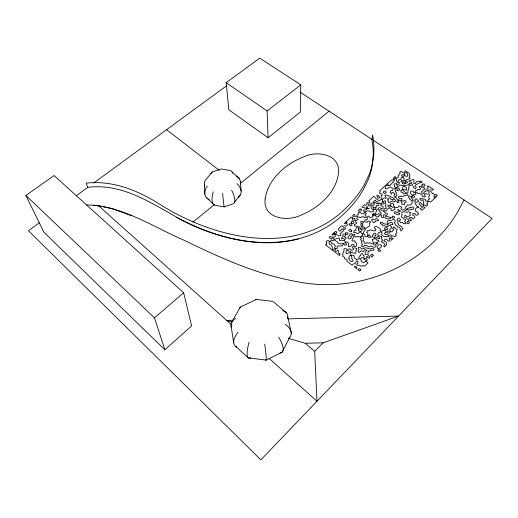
<?xml version="1.0" encoding="UTF-8"?>
<svg xmlns="http://www.w3.org/2000/svg" width="518" height="518" viewBox="0 0 518 518"><rect width="100%" height="100%" fill="white"/><g stroke="black" fill="none" stroke-linecap="round" stroke-linejoin="round"><path stroke-width="0.78" d="M300.79 84.868L300.323 112.069L268.078 137.749L228.82 109.758L226.178 82.666L259.79 58.158L300.79 84.868L267.113 110.962L268.078 137.749M346.756 222.908L346.574 223.491L347.461 224.475L346.846 225.854L345.687 226.152L344.561 225.686L342.696 226.489L341.712 225.706L338.202 228.93L339.206 231.067L340.889 230.795L341.194 229.137L342.812 229.066L343.279 227.888L345.435 227.855L345.875 228.6L343.563 229.649L343.79 230.614L342.035 231.656L342.133 232.368L340.222 233.469L340.889 235.146L340.028 235.839L338.409 235.839L337.768 235.004L335.133 234.492L335.152 236.713L333.126 237.328L330.005 236.461L329.111 237.283L330.788 238.979L333.009 237.879L334.136 239.543L338.422 237.989L339.562 238.455L339.309 240.158L339.737 240.669L341.925 239.964L342.825 240.585L344.47 240.274L345.512 242.223L346.93 241.874L348.478 243.162L348.426 246.574L349.721 246.678L351.418 245.474L351.418 244.82L353.923 244.451L354.098 246.523L352.512 246.743L352.136 247.636L353.865 249.061L352.764 250.168L351.262 250.207L350.479 249.158L348.795 248.905L347.293 249.767L345.998 248.601L344.004 248.776L344.03 250.673L342.599 254.124L343.117 254.85L342.631 256.345L344.71 257.381L344.632 258.89L347.092 259.395L347.028 261.292L352.201 265.261L353.211 264.128L355.206 263.409L356.624 260.826L357.957 261.493L357.796 263.494L356.423 264.258L357.951 265.637L359.764 265.145L360.431 265.999L361.804 266.181L362.775 265.443L364.581 266.246L368 262.924L366.33 261.435L363.15 262.49L361.337 261.545L361.363 260.321L360.004 258.974L361.875 257.582L363.519 258.1L364.413 255.931L363.403 255.594L362.354 253.626L360.904 253.988L360.645 255.75L359.492 255.989L358.78 257.705L359.421 258.689L356.526 259.693L354.247 257.789L354.098 255.737L352.577 255.115L351.1 255.413L351.987 257.893L351.586 258.417L353.049 260.431L353.049 260.923L351.495 261.648L350.116 261.053L349.52 258.877L348.536 258.365L349.87 255.542L351.01 255.38L350.505 252.719L348.2 253.024L347.74 253.535L346.076 253.483L346.16 250.965L347.261 250.382L347.889 250.906L350.615 251.295L350.854 252.253L355.419 253.373L356.08 251.573L355.866 250.55L356.734 249.805L356.675 248.4L355.083 248.064L354.681 246.853L356.682 245.804L356.721 244.969L356.488 242.948L355.16 242.696L354.817 240.786L352.777 241.051L351.884 240.41L353.898 236.448L352.382 235.308L350.692 236.363L351.508 237.639L349.721 238.986L348.472 238.649L347.882 237.853L348.096 236.629L349.287 235.858L350.382 233.644L351.12 233.443L352.454 234.602L354.234 234.104L354.94 234.654L354.623 236.325L356.293 237.134L357.705 236.363L360.599 237.27L361.428 238.545L360.36 239.601L362.211 241.025L361.169 242.275L362.645 244.807L361.616 245.733L361.823 246.549L363.39 247.047L364.374 245.538L365.391 245.299L367.003 245.623L368.725 246.944L370.836 245.946L374.197 247.306L374.902 247.254L376.126 245.823L377.188 246.05L377.415 248.213L378.561 248.595L380.814 247.591L381.617 246.005L380.853 244.625L378.418 245.176L377.551 243.479L376.735 243L375.44 245.098L374.093 244.8L373.096 243.628L371.568 243.842L370.402 242.806L368.078 243.233L367.346 242.638L365.099 243.428L364.29 242.936L363.992 241.317L363.235 240.889L363.351 236.655L361.881 235.871L360.599 237.27L361.881 235.871L363.83 231.578L365.41 229.668L364.834 228.755L362.05 229.073L362.088 226.735L364.089 226.962L364.912 228.496L367.683 227.24L369.373 226.204L369.735 224.508L369.308 223.213L370.674 222.157L369.541 221.011L367.696 221.477L367.178 222.306L364.678 221.665L364.957 219.872L366.815 219.91L367.353 219.399L367.34 218.13L366.647 217.443L368.35 216.025L370.066 217.664L373.038 216.705L372.688 214.225L373.821 213.17L375.531 213.416L376.787 209.958L378.114 209.654L378.49 207.873L380.193 207.802L381.442 208.663L383.016 208.242L383.139 206.954L382.718 206.365L380.717 205.685L381.151 203.988C376.897 200.926 380.808 207.478 376.651 205.348L376.01 206.119L376.411 207.213L375.744 207.809L373.815 207.802L373.174 206.863L371.633 206.883L371.063 207.653L372.274 209.389L373.064 209.563L373.543 211.111L373.167 211.532L370.888 212.102L369.651 211.046L367.171 210.91L364.808 212.121L363.429 213.986L359.065 212.212L358.281 212.645L358.365 214.458L357.193 214.886L357.044 215.974L354.675 216.589L354.843 214.821L354.059 214.361L352.622 215.676L353.431 216.42L352.24 217.813L351.075 217.1L344.23 223.394L346.574 223.491L346.93 222.332L346.128 221.652M373.815 207.802L373.329 209.369L376.049 209.434L375.744 207.809M464.063 199.993L456.611 213.915L452.065 220.733A185.91 141.025 -0.7 0 1 435.366 240.197C399.65 275.997 346.199 291.835 296.697 281.565C256.824 274.521 219.71 257.556 183.527 240.009C152.253 226.495 121.879 205.458 86.687 204.986M289.808 337.218L282.161 352.11L266.22 360.107L248.31 357.854L235.664 346.341M231.889 321.827L240.164 307.329M234.531 202.279L240.546 194.49M232.673 173.316A19.049 7.304 -64.5 0 0 230.309 170.493L221.121 168.952L212.212 171.989L206.889 178.496A19.075 10.897 18.7 0 0 204.804 186.26M268.823 358.139L316.99 401.249L314.691 351.321L323.174 342.825L398.595 316.058L288.021 318.861M164.866 349.76L191.608 325.932L183.644 292.761L54.073 175.544L25.9 195.467L43.913 232.232L164.866 349.76L154.5 317.858L25.9 195.467M391.472 193.318L393.22 192.152L394.774 194.095L393.926 195.908L395.461 196.782L396.924 195.299L395.791 194.108L396.516 193.039L395.37 191.369L396.14 190.533L394.58 189.064L395.661 188.047L397.325 189.057L397.092 190.359L397.733 190.63L399.715 189.899L399.261 188.649L398.225 188.455L397.52 186.881L395.661 187.937L394.224 186.59L394.606 186.163L393.861 184.395L394.567 183.676L396.399 184.13L396.95 182.744L399.436 182.459L399.067 184.084L396.859 184.557L396.905 185.761L398.342 186.409L400.019 185.327L401.69 185.101L403.658 185.813L408.857 184.686L409.032 183.508L411.855 183.437L411.247 182.103L409.615 181.941L408.87 181.06L413.37 179.461L413.914 179.986L414.018 181.339L413.604 183.249L415.727 183.722L416.103 181.818L418.453 181.002L419.638 181.863L420.499 180.847L422.176 181.967L421.471 182.744L419.956 182.627L415.125 185.302L415.041 186.435L416.362 187.251L415.365 188.746L413.623 187.788L412.496 184.583L410.703 185.302L409.175 184.939L409.052 186.856L408.32 188.144L409.065 188.811L407.815 190.786L408.165 192.346L406.313 193.188L408.132 195.072L404.092 195.707L403.457 196.523L401.424 196.018L400.692 196.62L398.854 196.497L398.459 197.462L399.76 198.757L402.059 198.653L401.495 200.835L403.295 201.133L404.441 200.272L405.963 201.159L406.08 202.182L404.28 202.849L404.545 204.183L404.105 204.655L401.567 204.254L402.11 202.849L400.964 201.696L401.126 201.003L396.853 199.035L396.697 198.077L395.603 197.423L393.576 198.329L388.953 195.629L388.144 195.908L386.156 194.846L384.803 195.571L386.227 197.442L386.059 198.2L384.285 198.005L382.303 199.346L382.627 201.774L382.051 201.942L381.585 203.872L382.841 204.28L384.518 203.185L382.672 201.78L385.062 200.731L385.632 201.159L385.541 203.27L386.111 204.468L385.094 205.348L386.396 208.489L383.967 208.799L384.026 210.884L386.389 210.956L387.283 209.246L389.575 207.945L391.252 208.469L390.915 210.295L392.32 210.826L393.706 209.712L395.001 209.822L394.548 207.019L396.503 207.66L398.245 207.219L398.633 206.073L399.514 206.047L401.851 207.213L400.913 208.599L401.69 209.861L402.596 210.133L403.8 209.525L405.724 210.671L406.863 209.427L405.011 208.288L405.801 206.676L406.727 206.527L407.271 204.973L410.586 205.037L412.315 202.778L411.655 200.557L409.55 199.203L409.686 198.342L408.456 197.313L408.955 195.823L413.759 197.481L414.756 196.568L413.047 195.137L413.772 194.373L416.019 194.308L415.255 192.722L413.636 192.67L413.247 191.123L410.774 191.103L410.515 193.24L411.311 194.509L412.626 195.156L411.143 197.857L412.969 199.385L412.477 200.259L413.914 201.172L415.52 200.958L414.931 199.436L416.181 198.77L418.732 201.237L417.307 202.305L416.174 201.936L414.801 203.173L415.352 204.234L416.181 204.61L416.336 205.86L418.803 207.025L418.732 207.692L416.388 207.724L415.54 209.058L415.319 211.053L417.197 211.894L417.359 212.568L418.777 213.604L416.996 215.333L415.591 214.795L415.158 213.759L414.368 213.377L412.71 213.772L412.503 214.873L414.29 215.948L414.899 217.372L413.286 218.939L412.114 218.428L411.706 217.307L409.233 217.793L409.026 218.492L411.052 219.379L411.318 220.856L408.683 220.655L408.029 219.127L407.096 218.933L406.345 217.689L404.493 217.275L404.946 215.132L406.928 216.556L408.456 216.362L410.398 215.339L409.725 214.051L410.742 212.561L408.139 211.804L406.876 212.335L403.231 211.545L401.793 212.516L401.968 215.475L401.236 216.369L402.13 217.586L403.386 218.072L403.852 219.023L405.549 219.626L405.685 220.655L404.513 221.613L405.963 223.154L405.212 223.86L403.146 223.31L402.635 222.371L400.615 222.746L399.32 220.765L400.433 220.066L400.317 219.25L399.015 218.156L398.148 218.156L396.879 219.852L398.394 220.83L397.468 222.727L398.219 223.465L398.471 224.89L402.02 226.832L402.123 228.114L403.166 228.768L400.938 230.937L400.051 229.422L400.446 228.47L399.236 227.318L397.39 226.981L396.969 225.757L396.102 225.388L394.289 222.649L395.344 221.756L395.066 220.519L393.531 219.354L390.319 220.765L389.232 220.228L387.613 220.83L387.742 221.484L387.017 222.267L387.859 223.893L390.488 222.416L392.12 222.539L392.916 224.676L390.682 224.611L389.497 225.641L391.524 226.541L391.343 228.296L389.84 229.047L390.06 231.378L388.118 231.009L386.829 232.09L387.911 233.132L389.322 233.1L390.384 231.701L391.64 231.831L392.456 231.345L392.547 230.549L393.971 229.603L392.547 228.315L393.952 226.761L395.111 228.276L397.267 229.5L396.464 231.145L396.879 232.588L395.461 234.194L396.438 235.301L394.845 236.849L393.181 235.839L391.673 236.001L390.714 234.816L388.299 235.502L387.438 234.414L385.502 234.524L384.291 233.294L386.331 231.98L385.107 230.193L380.866 231.3L380.095 230.16L380.367 229.215L378.652 227.583L375.705 226.308L374.397 227.389L374.475 228.043L375.984 229.247L375.55 230.801L373.562 230.763L370.169 229.791L368.848 230.976L367.515 230.633L366.53 232.498L367.67 233.087L367.961 235.159L367.605 236.156L368.641 237.225L371.102 237.341L369.399 235.062L367.974 235.166L367.605 236.156L366.051 236.765L364.821 236.156L364.847 234.414L361.324 233.191L360.476 231.591L361.862 230.652L361.713 229.332L360.275 228.826L358.598 229.209L358.391 230.581L360.424 231.585L358.262 233.32L357.271 233.501L355.568 232.511L354.312 232.679L353.677 232.226L354.338 230.445L355.808 230.374L355.924 228.561L357.465 226.793L356.98 226.204L354.804 226.049L354.331 225.401L354.577 224.339L356.313 223.782L356.643 222.643L355.49 221.769L355.536 220.687L358.093 219.729L356.708 218.298L357.472 216.53L360.353 217.651L362.937 216.576L364.776 217.599L365.941 217.275L365.76 215.501L364.912 214.873L366.537 213.565L363.843 211.402L363.532 210.03L366.576 209.803L367.152 206.52L366.886 208.579L369.088 208.573L366.912 208.566L361.972 207.083L364.588 204.688L365.481 205.393L367.165 204.332L366.88 202.577L368.991 202.914L369.975 201.631L368.764 200.848L373.918 196.108L376.256 198.99L376.903 198.931L378.787 200.667L379.7 200.731L380.335 199.708L382.129 199.294L381.086 197.17L381.151 195.895L382.485 194.904L381.365 193.745L380.16 193.68L379.487 193.033L380.244 191.31L379.584 190.902L384.958 185.968L385.521 186.752L385.133 188.403L386.525 189.076L390.209 186.791L391.692 188.008L392.638 188.099L393.317 188.953L392.43 190.676L390.928 190.637L390.06 192.521L391.472 193.318L391.692 194.315M154.5 317.858L183.644 292.761M192.851 222.157L214.679 204.377M240.248 183.547L329.059 111.195M39.42 222.74L28.464 230.756L260.871 459.842L492.1 218.434L300.026 92.1M76.159 195.862L87.762 187.374C122.267 182.822 152.279 203.632 180.886 219.626C232.867 247.319 305.037 256.604 348.795 208.896A125.919 95.959 -4 0 0 360.237 194.697L363.306 189.737L368.233 179.642A110.515 84.628 -2.8 0 0 371.82 167.884L373.29 154.617L373.089 148.051L371.95 139.407L372.565 134.958C374.359 144.367 374.443 154.131 372.455 163.52A111.351 84.881 -2.8 0 1 368.842 175.317L363.889 185.45L360.8 190.43A126.871 96.238 -4 0 1 349.268 204.681C298.718 258.948 215.734 239.556 160.107 204.519C138.202 190.488 112.646 180.096 86.202 183.152L87.762 187.374M93.622 183.081L226.949 85.535M286.409 312.768L273.478 301.832A30.86 6.818 -67 0 0 271.432 301.217L256.339 299.462L242.748 305.944A30.743 9.123 47.6 0 0 239.704 308.488M213.235 191.822A19.049 7.304 -64.5 0 0 215.132 205.29L224.288 206.909L233.145 203.794A19.069 6.391 55.6 0 0 231.708 190.287M298.277 238.979C256.915 249.521 213.526 236.707 176.729 217.463M388.176 185.224L385.308 185.645L391.207 180.225L393.861 179.325L394.625 179.973L394.353 180.866L393.032 181.06L393.35 182.543L392.1 182.712L391.712 184.039L390.643 184.13L389.873 185.625L388.176 185.224L387.529 183.599M233.139 320.26L226.683 320.422L232.465 322.099M288.934 338.513L305.29 343.266L323.174 342.825M93.305 205.141L97.17 205.497M97.488 205.536L112.186 208.612L131.889 215.851M434.233 195.707L436.389 196.497M226.178 82.666L267.113 110.962M166.576 129.707L219.315 170.377M305.29 343.266L314.691 351.321M98.446 205.652L232.103 325.272M232.116 171.982L239.199 178.49M206.268 197.339L213.189 204.053M433.637 196.024L434.777 198.064M358.683 229.137L357.944 226.968L359.9 226.67L360.275 228.826M287.743 316.504L291.304 333.223M231.028 325.945L233.747 342.903M240.384 181.812L241.129 191.097M204.442 184.79L204.837 194.108M236.363 176.062A19.056 11.254 -25.9 0 1 240.268 184.097M209.272 199.605A19.056 11.254 -25.9 0 1 207.239 186.072M224.288 206.909A19.056 0.557 85.2 0 1 222.617 193.447M211.001 173.724A19.069 6.391 55.6 0 1 212.212 171.989M236.94 183.612A19.075 10.897 18.7 0 1 238.241 197.196M282.537 310.612A30.594 12.536 -30.9 0 1 287.509 318.486M236.856 347.118A30.594 12.536 -30.9 0 1 237.963 332.265M250.66 357.77A30.86 6.818 -67 0 1 249.048 342.204M255.95 299.799A30.931 1.399 80.7 0 1 256.339 299.462M264.704 344.127A30.931 1.399 80.7 0 1 265.702 359.66M278.671 337.218A30.743 9.123 47.6 0 1 280.037 352.952M285.412 324.333A30.51 13.449 9.6 0 1 288.312 338.694M231.397 327.395A30.51 13.449 9.6 0 1 235.664 318.389M419.489 186.59L419.47 187.691L420.784 188.649L419.716 189.853L417.968 189.51L417.346 189.724L417.1 190.669L415.009 190.812L415.747 192.366L416.873 192.32L417.832 193.538L419.561 193.201L422.176 195.079L422.584 196.646L424.598 196.924L425.563 196.549L424.255 194.619L424.507 193.881L426.534 193.738L427.156 194.256L429.169 193.926L429.914 194.878L428.503 197.3L429.526 199.035L428.405 199.605L427.894 201.094L430.568 202.149L437.373 195.545L436.104 194.379L434.602 194.729L433.695 193.68L432.122 193.46L431.772 191.997L430.231 191.673L429.144 192.288L428.256 191.997L427.816 190.417L430.367 189.795L432.679 190.119L433.521 189.504L427.972 185.813L427.402 186.286L428.282 187.982L426.955 188.675L427.169 190.158L425.893 190.482L425.731 191.686L424.1 191.828L423.931 193.305L421.846 193.188L421.6 191.382L422.869 191L423.161 189.808L424.54 189.484L425.077 188.39L423.821 187.587L422.06 187.756L421.529 186.396L419.489 186.59M265.125 198.88C262.743 218.771 287.237 221.892 300.809 215.229C318.907 207.841 336.823 192.314 338.662 171.756C339.348 153.749 316.517 150.55 303.736 156.818C285.645 163.85 268.188 178.846 265.125 198.88M326.644 242.793L326.599 244.25L325.453 244.787L332.239 249.98L332.388 247.339L330.911 244.749L329.798 244.477L328.898 242.761L329.694 241.634L328.127 240.268L326.1 241.569L326.644 242.793M363.772 222.241L361.894 223.834L362.995 224.89L361.752 226.457L361.292 226.347L360.709 224.236L361.389 223.789L360.606 221.639L362.16 221.361L363.772 222.241M381.779 236.894L381.708 237.989L381.086 238.533L383.158 240.378L381.306 241.42L381.857 242.204L383.644 242.774L384.576 244.47L383.754 246.044L384.395 247.002L386.668 244.794L386.156 244.522L386.376 242.016L384.738 241.472L384.214 240.449L384.822 239.439L386.661 239.115L387.988 241.123L390.086 241.064L389.115 238.604L391.096 238.52L391.394 240.203L393.272 238.377L391.802 237.794L391.375 236.894L388.901 237.017L388.144 236.227L384.596 236.771L383.003 235.949L381.526 234.337L382.174 233.268L380.756 231.824L378.554 232.711L377.836 234.104L378.166 236.014L376.295 237.833L379.124 238.817L379.681 238.578L378.626 236.15L379.862 235.774L381.779 236.894M375.783 221.031L374.378 222.5L372.921 222.3L372.876 221.231L371.516 219.93L372.526 218.991L374.741 219.574L376.308 218.499L378.192 219.548L378.69 220.461L375.783 221.031M364.044 258.67L364.012 259.104L366.44 260.904L367.301 260.127L366.304 258.094L364.044 258.67M398.07 209.68L397.947 211.059L399.223 211.856L400.336 211.461L400.42 210.761L398.07 209.68M402.499 182.265L402.395 183.495L403.936 184.091L407.42 182.673L407.413 181.701L404.616 180.465L403.677 178.982L404.079 177.998L403.088 177.182L400.99 177.868L401.301 179.099L399.242 179.558L398.666 180.167L398.679 181.164L396.425 181.229L396.192 178.237L398.381 177.46L397.986 176.237L398.879 175.518L398.75 174.462L399.928 173.912L400.194 173.116L399.605 172.507L400.997 171.225L402.24 171.963L402.441 172.617L404.552 172.986L404.584 174.903L402.467 174.508L401.346 175.68L402.985 176.625L404.746 175.259L406.028 176.45L407.129 176.36L407.925 175.298L407.006 174.443L407.381 173.083L404.959 172.701L404.817 170.979L405.212 170.687L409.214 173.342L409.952 176.159L408.955 177.311L410.23 178.568L407.705 179.481L407.109 179.254L405.264 180.64L405.27 183.242L402.998 182.109L403.587 180.853L401.502 180.277L400.9 181.721L402.499 182.265M356.753 267.262L356.591 268.615L354.176 266.764L355.426 266.045L356.753 267.262M401.01 190.456L400.9 192.003L402.959 192.405L403.328 193.881L405.322 193.823L405.989 193.149L402.726 189.873L404.377 189.238L406.358 190.248L406.792 188.196L405.982 187.231L403.684 186.091L402.7 187.296L402.272 189.756L401.01 190.456M410.146 207.608L407.556 208.482L407.116 209.401L408.56 210.159L409.706 209.991L410.489 209.045L412.555 209.686L413.888 208.547L413.027 206.876L410.146 207.608M378.71 216.012L378.6 216.686L376.314 217.055L375.602 215.132L376.107 214.368L377.622 214.29L378.477 213.604L380.503 214.271L381.306 213.299L380.277 211.843L379.48 211.7L378.762 210.03L381.229 209.654L381.993 210.813L383.65 211.124L385.269 213.196L386.506 213.021L387.341 213.604L387.419 214.504L385.929 215.462L384.123 214.594L383.262 215.384L383.89 217.191L382.893 217.748L381.157 216.867L381.559 215.43L380.639 214.685L378.71 216.012M375.103 235.612L374.76 237.6L372.086 236.817L372.513 235.049L373.465 234.615L373.841 233.288L375.272 233.191L376.087 234.052L375.803 235.347L375.103 235.612M345.655 232.867L345.415 234.181L343.356 234.045L342.547 235.327L343.395 236.26L341.375 238.073L341.899 238.591L343.842 238.623L344.852 239.633L346.225 238.06L344.295 236.571L345.376 235.917L345.681 234.486L347.572 234.531L348.064 232.847L345.655 232.867M368.266 251.094L367.916 252.907L368.266 254.137L365.591 254.701L365.119 253.885L365.171 252.117L367.139 250.311L364.685 249.488L363.681 251.424L362.723 251.541L361.286 250.68L358.961 252.544L358.223 251.949L358.184 250.278L359.032 249.721L358.022 247.779L358.87 247.138L360.457 247.61L361.519 249.061L365.818 247.746L370.713 249.106L371.587 248.284L373.731 248.757L374.125 249.501L372.837 250.783L371.024 250.071L369.82 251.081L368.266 251.094M423.271 205.16L422.953 206.676L425.051 207.511L422.274 210.211L419.988 208.786L421.982 207.731L422.189 206.935L421.27 206.52L420.24 204.973L419.541 204.837L418.945 203.483L420.571 202.234L421.652 204.196L422.96 204.707L423.938 203.354L423.394 202.214L423.892 201.606L422.63 200.103L420.979 200.317L419.593 198.795L421.976 198.18L423.005 199.19L424.443 198.977L425.33 199.417L425.712 201.12L427.622 201.23L427.894 202.991L426.515 203.801L427.784 204.856L426.204 206.397L425.323 205.173L423.271 205.16M351.599 230.983L351.463 231.565L349.43 231.209L348.627 230.219L350.647 229.189L351.599 230.983M399.495 213.597L399.261 214.594L398.361 214.866L394.483 213.539L394.12 212.386L395.629 211.577L397.144 212.866L398.879 212.917L399.495 213.597M339.925 253.962L339.536 255.562L332.336 250.052L335.224 248.634L334.596 247.908L335.405 245.791L334.647 245.351L334.091 244.049L331.967 243.894L331.714 242.372L329.953 241.608L331.293 240.009L333.152 240.669L334.097 239.879L337.865 242.294L338.086 243.499L340.022 243.965L343.382 243.466L345.318 242.495L346.646 244.392L345.266 245.39L343.479 243.881L342.171 245.946L337.121 246.024L337.322 248.355L335.515 248.763L335.036 250.725L335.962 251.424L337.704 250.362L338.442 250.744L338.461 252.862L339.925 253.962M351.172 221.995L351.741 223.446L353.561 223.375L354.066 222.138L352.68 221.231L351.172 221.995M380.678 222.5L380.303 223.672L382.459 224.702L382.796 225.945L384.835 225.725L386.952 226.826L388.642 225.777L387.704 224.385L383.424 223.744L381.876 222.19L380.678 222.5M390.825 217.612L390.553 218.434L389.07 218.972L385.703 218.311L384.835 217.359L386.13 216.097L390.825 217.612M361.402 209.868L361.027 210.884L359.207 211.247L358.482 210.295L360.256 208.663L361.402 209.868M371.03 205.18L370.771 205.847L368.829 206.041L368.447 204.61L369.386 203.898L370.318 204.131L372.002 203.004L373.62 202.842L374.546 204.079L373.607 205.426L372.63 204.908L371.03 205.18M376.955 195.759L378.049 198.174L378.898 198.129L379.726 197.358L378.166 195.396L376.955 195.759M407.459 221.698L406.811 223.044L408.119 223.957L409.589 222.533L408.288 221.38L407.459 221.698M388.325 199.974L387.736 201.023L388.934 202.719L392.78 200.803L394.172 201.826L395.597 200.913L395.389 199.948L393.576 199.119L392.689 199.773L390.773 199.307L390.52 198.167L389.212 197.805L387.432 198.828L388.325 199.974M393.337 204.545L394.263 206.954L392.625 207.362L390.948 205.866L389.335 207.2L387.788 206.339L388.021 205.063L390.876 205.51L390.384 203.652L392.191 203.056L393.026 203.302L393.337 204.545M373.167 255.303L372.008 257.284L370.532 255.368L371.93 254.034L373.167 255.303M378.736 249.359L377.972 250.492L378.224 251.068L379.83 251.437L380.782 250.511L378.736 249.359M352.415 218.641L352 219.224L352.771 220.234L355.044 220.254L354.908 218.512L352.415 218.641M392.67 216.168L391.692 217.508L393.615 218.356L394.58 217.845L394.204 216.459L392.67 216.168M386.065 192.172L385.139 193.415L384.142 193.331L383.035 192.223L384.511 191L385.586 191.136L386.065 192.172M387.671 229.15L385.172 230.076L384.362 228.14L386.758 227.499L387.671 229.15M349.093 224.08L350.511 225.977L351.949 225.414L351.657 223.575L349.093 224.08M422.701 184.058L421.678 185.237L421.846 185.742L423.983 186.292L425.077 185.826L424.52 184.084L422.701 184.058M369.781 257.679L369.366 258.119L366.699 257.407L366.55 256.663L368.861 255.601L369.781 257.679M375.194 238.099L374.307 239.031L372.144 239.297L373.472 243.013L376.573 242.741L379.027 241.297L378.269 240.184L376.787 240.164L375.194 238.099M360.826 269.897L359.699 270.992L357.601 269.386L359.693 268.654L360.826 269.897M336.797 232.64L335.004 234.324L332.491 234.991L331.909 234.712L335.884 231.06L336.797 232.64M395.072 176.67L393.311 178.289L393.861 178.658L395.92 178.114L395.072 176.67M375.356 200.265L373.666 201.314L373.802 202.622L375.68 202.506L376.612 203.755L378.444 203.211L377.266 201.58L376.444 201.444L375.356 200.265M398.303 200.427L396.691 201.347L397.377 202.784L399.009 202.001L398.303 200.427M375.602 215.132L372.688 214.853L375.602 215.132M335.004 234.324L333.838 232.945L334.984 234.317"/></g></svg>
